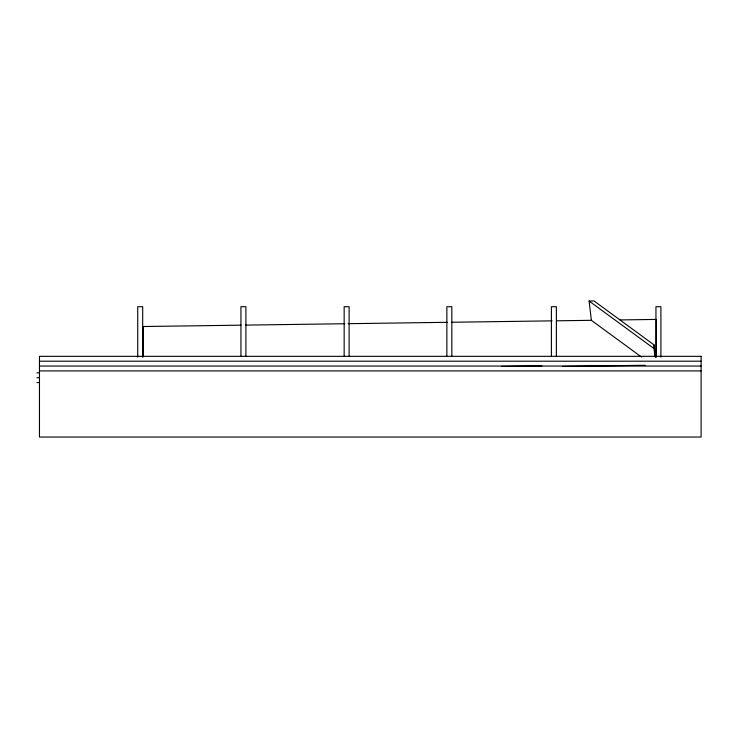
<?xml version="1.0" encoding="UTF-8"?>
<svg xmlns="http://www.w3.org/2000/svg" width="738" height="738" viewBox="0 0 738 738"><rect width="100%" height="100%" fill="white"/><g stroke="black" fill="none" stroke-linecap="round" stroke-linejoin="round"><path stroke-width="1.11" d="M641.451 356.998L591.369 320.32L589.099 301.03L594.044 300.956L654.016 344.877L655.482 357.367M143.034 356.952L143.034 326.528L240.975 325.172M245.588 325.107L344.683 323.733M348.142 323.687L447.246 322.312M451.85 322.248L552.107 320.864M556.71 320.799L591.369 320.32M620.077 319.923L656.285 319.416L656.285 357.284M36.9 372.865L39.474 372.828M501.748 366.417L541.849 365.863M562.633 366.417L645.141 365.273M36.9 377.727L39.474 377.69M36.9 382.588L39.474 382.552M39.474 361.196L701.1 361.196M39.474 366.057L701.1 366.057M39.474 370.919L701.1 370.919M589.099 301.03L654.016 348.576L654.957 356.519M143.034 326.528L143.347 356.288M660.907 357.137L660.907 306.713L655.944 306.713L655.944 356.334M654.016 344.877L654.016 348.576M556.369 356.334L556.369 306.713L551.406 306.713L551.406 356.334M451.831 356.334L451.831 306.713L446.868 306.713L446.868 356.334M349.111 356.334L349.111 306.713L344.157 306.713L344.157 356.334M245.902 356.334L245.902 306.713L240.939 306.713L240.939 356.334M142.692 357.137L142.692 306.713L137.729 306.713L137.729 357.137M701.1 356.334L39.474 356.334L39.474 437.044L701.1 437.044L701.1 356.334"/></g></svg>
